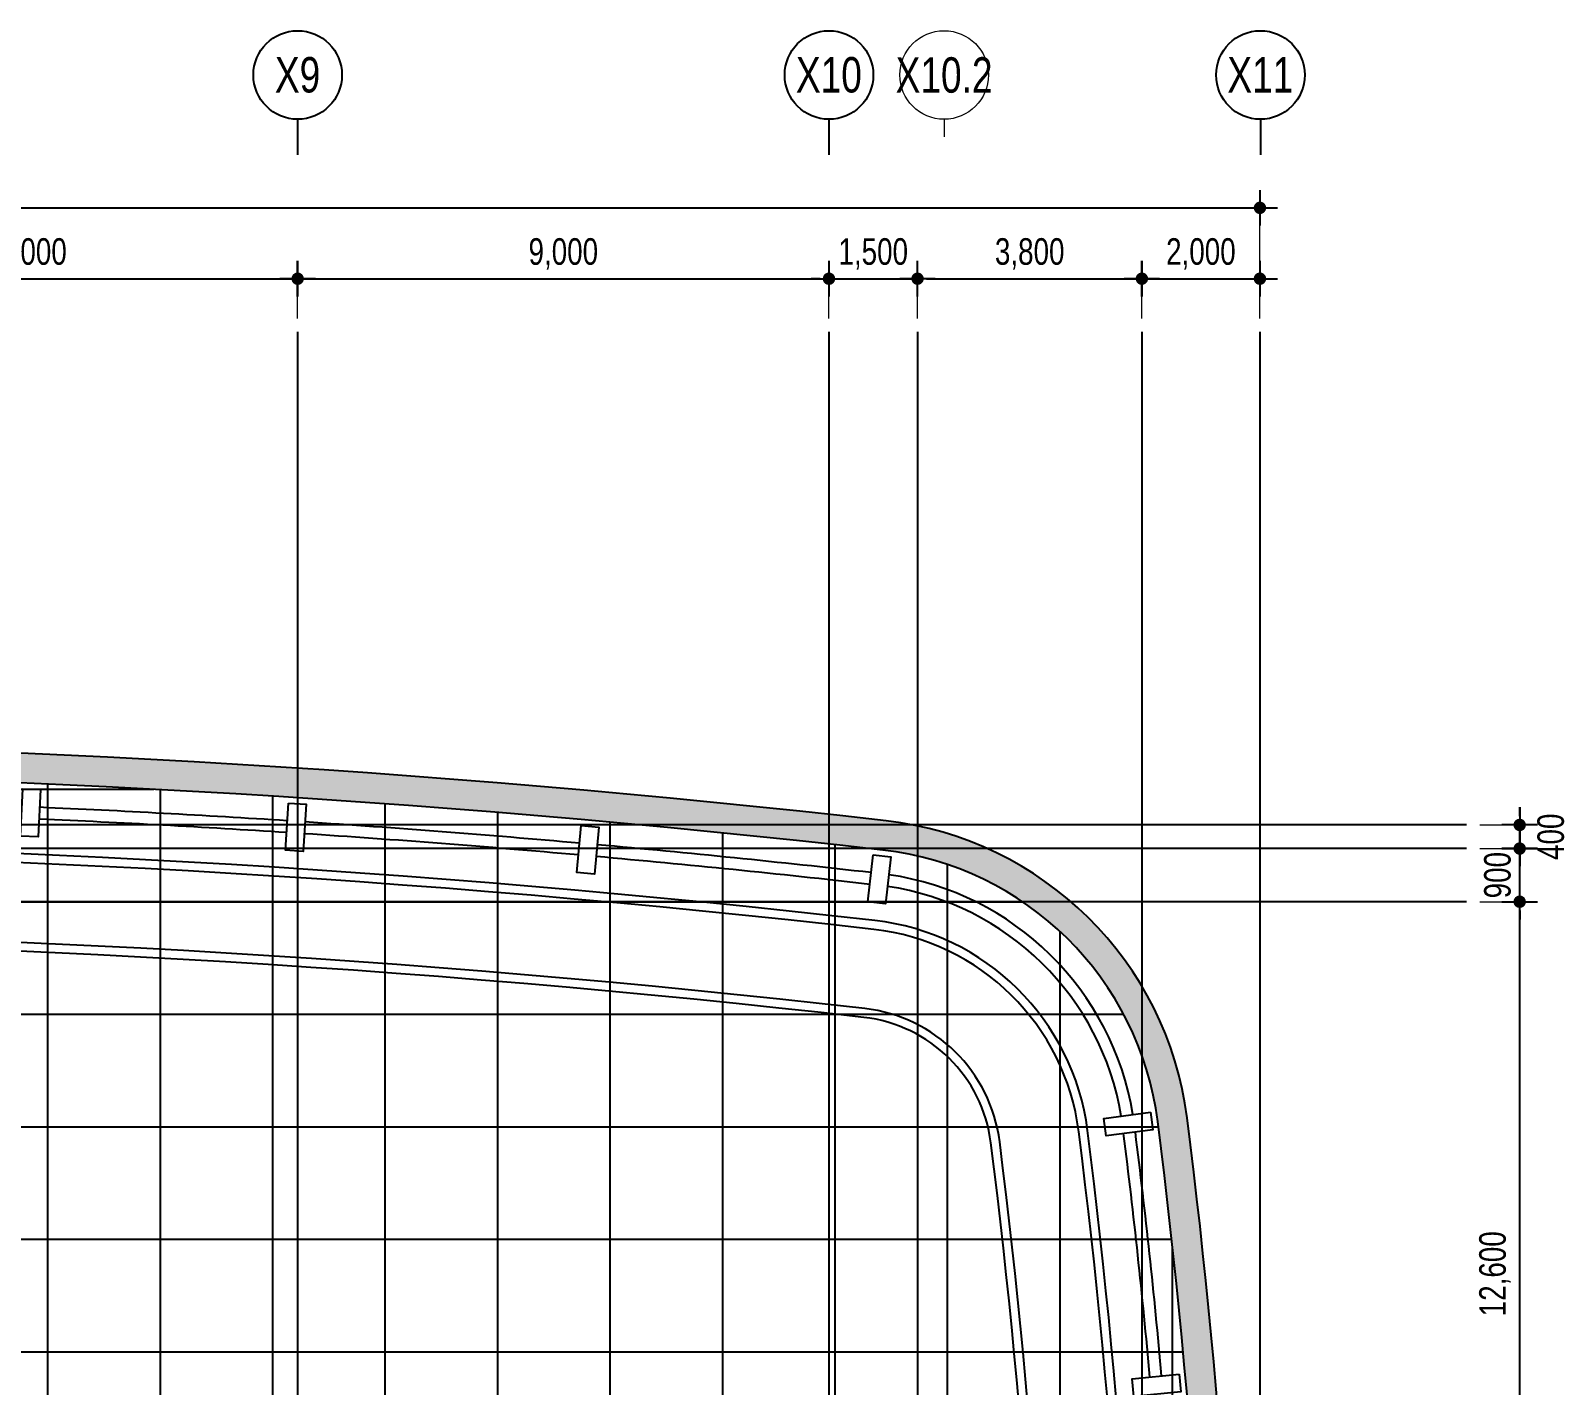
# Model space of a CAD drawing. Header units: millimetres. Extents: x -179076 to 119312, y -18667 to 180141.
# Drawn here: x -53836 to -27857, y 157202 to 180141 of the extents above; entities that cross this region are included whole.
import ezdxf
from ezdxf.enums import TextEntityAlignment as Align

# ---------------------------------------------------------------- set-up
doc = ezdxf.new("R2010")
doc.units = ezdxf.units.MM
doc.linetypes.add('X-GRID_5~ROOF$0$CENTER2', pattern=[1.125, 0.75, -0.125, 0.125, -0.125])
doc.layers.get('0').update_dxf_attribs({"lineweight": 20})
doc.layers.get('Defpoints').update_dxf_attribs({"color": 151, "lineweight": 9})
for name, color, linetype in [('A-DIM1', 7, 'Continuous'), ('A-SYM', 7, 'Continuous'), ('X-EXT_PH$0$A-254', 254, 'Continuous'), ('X-EXT_PH$0$A-ELE2', 3, 'Continuous'), ('X-EXT_PH$0$A-ELE3', 4, 'Continuous'), ('X-EXT_PH$0$A-ELE4', 8, 'Continuous'), ('X-EXT_PH$0$A-PAT', 251, 'Continuous'), ('X-EXT_PH$0$A-STL', 6, 'Continuous'), ('X-GRID_5~ROOF$0$A-CEN1', 1, 'X-GRID_5~ROOF$0$CENTER2')]:
    doc.layers.add(name, color=color, linetype=linetype)
doc.styles.add('Heerim', font='', dxfattribs={"width": 0.8})
doc.styles.add('Hrtext', font='', dxfattribs={"width": 0.8})
doc.styles.get('Heerim').set_extended_font_data('Dotum')
doc.styles.get('Hrtext').set_extended_font_data('Dotum')
doc.dimstyles.new('HEERIM(Ext)', dxfattribs={"dimtxt": 3, "dimasz": 1, "dimexe": 2, "dimexo": 1.5, "dimgap": 1, "dimtad": 1, "dimdec": 0, "dimzin": 0, "dimdsep": 46, "dimlunit": 6, "dimtxsty": 'Hrtext', "dimblk": 'dotdim1', "dimcen": 1, "dimdle": 2, "dimclrd": 256, "dimclre": 256, "dimclrt": 3, "dimadec": 0, "dimazin": 0, "dimtfac": 1, "dimtdec": 0, "dimtix": 1, "dimtmove": 2, "dimatfit": 3, "dimldrblk": 'dotdim1', "dimfxl": 2, "dimtolj": 1, "dimtzin": 0, "dimlwd": -1, "dimarcsym": 0})

# ---------------------------------------------------------------- blocks, each defined once
blk = doc.blocks.new('*U274')
for q in [(0, 0), (0, 2)]:
    blk.add_line((0, 4), q)
blk.add_circle((0, 9), 5)
at = {"style": 'Heerim', "width": 0.8}
blk.add_attdef('NO', text='', height=4, dxfattribs=at).set_placement((-0.01, 9.02), align=Align.MIDDLE_CENTER)
blk = doc.blocks.new('dotdim1')
at = {"layer": 'A-DIM1'}
for p, q in [((0, 2), (0, -2)), ((-2, 0), (2, 0))]:
    blk.add_line(p, q, dxfattribs=at)
at = {"layer": 'A-DIM1', "const_width": 0.7}
blk.add_lwpolyline([(0.35, 0, 1), (-0.35, 0, 1)], format="xyb", close=True, dxfattribs=at)
blk = doc.blocks.new('*D302')
at = {"layer": 'A-DIM1', "lineweight": -2, "transparency": 16777216}
for p, q in [((-9000, 8875), (-9000, 11050)), ((54000, 8875), (54000, 11050))]:
    blk.add_line(p, q, dxfattribs=at)
at = {"layer": 'A-DIM1', "transparency": 16777216}
blk.add_line((-8850, 10750), (53850, 10750), dxfattribs=at)
at = {"layer": 'Defpoints', "color": 0, "transparency": 16777216}
for p in [(54000, 10750), (-9000, 8650), (54000, 8650)]:
    blk.add_point(p, dxfattribs=at)
at = {"layer": 'A-DIM1', "transparency": 16777216, "xscale": 150, "yscale": 150, "zscale": 150, "rotation": 180}
blk.add_blockref('dotdim1', (-9000, 10750), dxfattribs=at)
at = {"layer": 'A-DIM1', "transparency": 16777216, "xscale": 150, "yscale": 150, "zscale": 150}
blk.add_blockref('dotdim1', (54000, 10750), dxfattribs=at)
at = {"layer": 'A-DIM1', "color": 3, "transparency": 16777216, "insert": (22500, 11169), "char_height": 450, "attachment_point": 5, "style": 'Hrtext'}
blk.add_mtext('\\A1;63,000', dxfattribs=at)
blk = doc.blocks.new('*D305')
at = {"layer": 'A-DIM1', "lineweight": -2, "transparency": 16777216}
for p, q in [((57725, -1000), (58700, -1000)), ((57725, -13600), (58700, -13600))]:
    blk.add_line(p, q, dxfattribs=at)
at = {"layer": 'A-DIM1', "transparency": 16777216}
blk.add_line((58400, -13450), (58400, -1150), dxfattribs=at)
at = {"layer": 'Defpoints', "color": 0, "transparency": 16777216}
for p in [(57500, -1000), (58400, -1000), (57500, -13600)]:
    blk.add_point(p, dxfattribs=at)
at = {"layer": 'A-DIM1', "transparency": 16777216, "xscale": 150, "yscale": 150, "zscale": 150}
for p, rotation in [((58400, -1000), 90), ((58400, -13600), 270)]:
    blk.add_blockref('dotdim1', p, dxfattribs=dict(at, rotation=rotation))
at = {"layer": 'A-DIM1', "color": 3, "transparency": 16777216, "insert": (57981, -7300), "char_height": 450, "attachment_point": 5, "rotation": 90, "style": 'Hrtext'}
blk.add_mtext('\\A1;12,600', dxfattribs=at)
blk = doc.blocks.new('*D278')
at = {"layer": 'A-DIM1', "lineweight": -2, "transparency": 16777216}
for p, q in [((28700, 8875), (28700, 9850)), ((37700, 8875), (37700, 9850))]:
    blk.add_line(p, q, dxfattribs=at)
at = {"layer": 'A-DIM1', "transparency": 16777216}
blk.add_line((28850, 9550), (37550, 9550), dxfattribs=at)
at = {"layer": 'Defpoints', "color": 0, "transparency": 16777216}
for p in [(37700, 9550), (28700, 8650), (37700, 8650)]:
    blk.add_point(p, dxfattribs=at)
at = {"layer": 'A-DIM1', "transparency": 16777216, "xscale": 150, "yscale": 150, "zscale": 150, "rotation": 180}
blk.add_blockref('dotdim1', (28700, 9550), dxfattribs=at)
at = {"layer": 'A-DIM1', "transparency": 16777216, "xscale": 150, "yscale": 150, "zscale": 150}
blk.add_blockref('dotdim1', (37700, 9550), dxfattribs=at)
at = {"layer": 'A-DIM1', "color": 3, "transparency": 16777216, "insert": (33200, 9969), "char_height": 450, "attachment_point": 5, "style": 'Hrtext'}
blk.add_mtext('\\A1;9,000', dxfattribs=at)
blk = doc.blocks.new('*D279')
at = {"layer": 'A-DIM1', "lineweight": -2, "transparency": 16777216}
for p, q in [((37700, 8875), (37700, 9850)), ((46700, 8875), (46700, 9850))]:
    blk.add_line(p, q, dxfattribs=at)
at = {"layer": 'A-DIM1', "transparency": 16777216}
blk.add_line((37850, 9550), (46550, 9550), dxfattribs=at)
at = {"layer": 'Defpoints', "color": 0, "transparency": 16777216}
for p in [(46700, 9550), (37700, 8650), (46700, 8650)]:
    blk.add_point(p, dxfattribs=at)
at = {"layer": 'A-DIM1', "transparency": 16777216, "xscale": 150, "yscale": 150, "zscale": 150, "rotation": 180}
blk.add_blockref('dotdim1', (37700, 9550), dxfattribs=at)
at = {"layer": 'A-DIM1', "transparency": 16777216, "xscale": 150, "yscale": 150, "zscale": 150}
blk.add_blockref('dotdim1', (46700, 9550), dxfattribs=at)
at = {"layer": 'A-DIM1', "color": 3, "transparency": 16777216, "insert": (42200, 9969), "char_height": 450, "attachment_point": 5, "style": 'Hrtext'}
blk.add_mtext('\\A1;9,000', dxfattribs=at)
blk = doc.blocks.new('*D280')
at = {"layer": 'A-DIM1', "lineweight": -2, "transparency": 16777216}
for p, q in [((46700, 8875), (46700, 9850)), ((48200, 8875), (48200, 9850))]:
    blk.add_line(p, q, dxfattribs=at)
at = {"layer": 'A-DIM1', "transparency": 16777216}
for p, q in [((46550, 9550), (46400, 9550)), ((46700, 9550), (48200, 9550)), ((48350, 9550), (48500, 9550))]:
    blk.add_line(p, q, dxfattribs=at)
at = {"layer": 'Defpoints', "color": 0, "transparency": 16777216}
for p in [(48200, 9550), (46700, 8650), (48200, 8650)]:
    blk.add_point(p, dxfattribs=at)
at = {"layer": 'A-DIM1', "transparency": 16777216, "xscale": 150, "yscale": 150, "zscale": 150}
blk.add_blockref('dotdim1', (46700, 9550), dxfattribs=at)
at = {"layer": 'A-DIM1', "transparency": 16777216, "xscale": 150, "yscale": 150, "zscale": 150, "rotation": 180}
blk.add_blockref('dotdim1', (48200, 9550), dxfattribs=at)
at = {"layer": 'A-DIM1', "color": 3, "transparency": 16777216, "insert": (47450, 9969), "char_height": 450, "attachment_point": 5, "style": 'Hrtext'}
blk.add_mtext('\\A1;1,500', dxfattribs=at)
blk = doc.blocks.new('*D281')
at = {"layer": 'A-DIM1', "lineweight": -2, "transparency": 16777216}
for p, q in [((48200, 8875), (48200, 9850)), ((52000, 8875), (52000, 9850))]:
    blk.add_line(p, q, dxfattribs=at)
at = {"layer": 'A-DIM1', "transparency": 16777216}
blk.add_line((48350, 9550), (51850, 9550), dxfattribs=at)
at = {"layer": 'Defpoints', "color": 0, "transparency": 16777216}
for p in [(52000, 9550), (48200, 8650), (52000, 8650)]:
    blk.add_point(p, dxfattribs=at)
at = {"layer": 'A-DIM1', "transparency": 16777216, "xscale": 150, "yscale": 150, "zscale": 150, "rotation": 180}
blk.add_blockref('dotdim1', (48200, 9550), dxfattribs=at)
at = {"layer": 'A-DIM1', "transparency": 16777216, "xscale": 150, "yscale": 150, "zscale": 150}
blk.add_blockref('dotdim1', (52000, 9550), dxfattribs=at)
at = {"layer": 'A-DIM1', "color": 3, "transparency": 16777216, "insert": (50100, 9969), "char_height": 450, "attachment_point": 5, "style": 'Hrtext'}
blk.add_mtext('\\A1;3,800', dxfattribs=at)
blk = doc.blocks.new('*D282')
at = {"layer": 'A-DIM1', "lineweight": -2, "transparency": 16777216}
for p, q in [((52000, 8875), (52000, 9850)), ((54000, 8875), (54000, 9850))]:
    blk.add_line(p, q, dxfattribs=at)
at = {"layer": 'A-DIM1', "transparency": 16777216}
blk.add_line((52150, 9550), (53850, 9550), dxfattribs=at)
at = {"layer": 'Defpoints', "color": 0, "transparency": 16777216}
for p in [(54000, 9550), (52000, 8650), (54000, 8650)]:
    blk.add_point(p, dxfattribs=at)
at = {"layer": 'A-DIM1', "transparency": 16777216, "xscale": 150, "yscale": 150, "zscale": 150, "rotation": 180}
blk.add_blockref('dotdim1', (52000, 9550), dxfattribs=at)
at = {"layer": 'A-DIM1', "transparency": 16777216, "xscale": 150, "yscale": 150, "zscale": 150}
blk.add_blockref('dotdim1', (54000, 9550), dxfattribs=at)
at = {"layer": 'A-DIM1', "color": 3, "transparency": 16777216, "insert": (53000, 9969), "char_height": 450, "attachment_point": 5, "style": 'Hrtext'}
blk.add_mtext('\\A1;2,000', dxfattribs=at)
blk = doc.blocks.new('*D298')
at = {"layer": 'A-DIM1', "transparency": 16777216}
for p, q in [((58400, 50), (58400, 200)), ((58400, -1000), (58400, -100)), ((58400, -1150), (58400, -1300))]:
    blk.add_line(p, q, dxfattribs=at)
at = {"layer": 'A-DIM1', "lineweight": -2, "transparency": 16777216}
for p, q in [((57725, -100), (58700, -100)), ((57725, -1000), (58700, -1000))]:
    blk.add_line(p, q, dxfattribs=at)
at = {"layer": 'Defpoints', "color": 0, "transparency": 16777216}
for p in [(57500, -100), (58400, -100), (57500, -1000)]:
    blk.add_point(p, dxfattribs=at)
at = {"layer": 'A-DIM1', "transparency": 16777216, "xscale": 150, "yscale": 150, "zscale": 150}
for p, rotation in [((58400, -100), 270), ((58400, -1000), 90)]:
    blk.add_blockref('dotdim1', p, dxfattribs=dict(at, rotation=rotation))
at = {"layer": 'A-DIM1', "color": 3, "transparency": 16777216, "insert": (58025, -550), "char_height": 450, "attachment_point": 5, "rotation": 90, "style": 'Hrtext'}
blk.add_mtext('\\A1;900', dxfattribs=at)
blk = doc.blocks.new('*D299')
at = {"layer": 'A-DIM1', "transparency": 16777216}
for p, q in [((58400, 450), (58400, 600)), ((58400, -100), (58400, 300)), ((58400, -250), (58400, -400))]:
    blk.add_line(p, q, dxfattribs=at)
at = {"layer": 'A-DIM1', "lineweight": -2, "transparency": 16777216}
for p, q in [((57725, 300), (58700, 300)), ((57725, -100), (58700, -100))]:
    blk.add_line(p, q, dxfattribs=at)
at = {"layer": 'Defpoints', "color": 0, "transparency": 16777216}
for p in [(57500, 300), (58400, 300), (57500, -100)]:
    blk.add_point(p, dxfattribs=at)
at = {"layer": 'A-DIM1', "transparency": 16777216, "xscale": 150, "yscale": 150, "zscale": 150}
for p, rotation in [((58400, 300), 270), ((58400, -100), 90)]:
    blk.add_blockref('dotdim1', p, dxfattribs=dict(at, rotation=rotation))
at = {"layer": 'A-DIM1', "color": 3, "transparency": 16777216, "insert": (58928, 100), "char_height": 450, "attachment_point": 5, "rotation": 90, "style": 'Hrtext'}
blk.add_mtext('\\A1;400', dxfattribs=at)
blk = doc.blocks.new('Grid_Office')
blk.add_line((48650, 12250), (48650, 11950))
blk.add_circle((48650, 13000), 750)
at = {"layer": 'A-SYM', "const_width": 0.263}
blk.add_lwpolyline([(48650, 11950), (48200, 11950), (48200, 11650)], dxfattribs=at)
at = {"layer": 'A-SYM', "xscale": 150, "yscale": 150, "zscale": 150}
for p, values in [((37700, 11650), {'NO': 'X9'}), ((46700, 11650), {'NO': 'X10'}), ((54008.2, 11650), {'NO': 'X11'})]:
    blk.add_blockref('*U274', p, dxfattribs=at).add_auto_attribs(values)
at = {"layer": 'A-SYM', "style": 'Hrtext', "width": 0.8}
blk.add_text('X10.2', height=600, dxfattribs=at).set_placement((48650, 13000), align=Align.MIDDLE_CENTER)
at = {"layer": 'A-DIM1'}
for base, p1, p2, picture, middle in [((54000, 10750), (-9000, 8650), (54000, 8650), '*D302', (22500, 11168.7)), ((37700, 9550), (28700, 8650), (37700, 8650), '*D278', (33200, 9968.7)), ((46700, 9550), (37700, 8650), (46700, 8650), '*D279', (42200, 9968.7)), ((48200, 9550), (46700, 8650), (48200, 8650), '*D280', (47450, 9968.7)), ((52000, 9550), (48200, 8650), (52000, 8650), '*D281', (50100, 9968.7)), ((54000, 9550), (52000, 8650), (54000, 8650), '*D282', (53000, 9968.7))]:
    dim = blk.add_linear_dim(base=base, p1=p1, p2=p2, dimstyle='HEERIM(Ext)', override={"dimscale": 150}, dxfattribs=at)
    dim.commit()
    dim.dimension.update_dxf_attribs({"geometry": picture, "text_midpoint": middle})
dim = blk.add_linear_dim(base=(58400, 300), p1=(57500, -100), p2=(57500, 300), angle=90, dimstyle='HEERIM(Ext)', override={"dimscale": 150}, dxfattribs=at)
dim.commit()
dim.dimension.update_dxf_attribs({"geometry": '*D299', "text_midpoint": (58928.1, 100), "dimtype": 128})
for base, p1, p2, picture, middle in [((58400, -100), (57500, -1000), (57500, -100), '*D298', (58024.7, -550)), ((58400, -1000), (57500, -13600), (57500, -1000), '*D305', (57981.3, -7300))]:
    dim = blk.add_linear_dim(base=base, p1=p1, p2=p2, angle=90, dimstyle='HEERIM(Ext)', override={"dimscale": 150}, dxfattribs=at)
    dim.commit()
    dim.dimension.update_dxf_attribs({"geometry": picture, "text_midpoint": middle})

msp = doc.modelspace()

# ---------------------------------------------------------------- hatches: boundary and pattern name
at = {"layer": 'X-EXT_PH$0$A-254'}
h = msp.add_hatch(color=256, dxfattribs=at)
h.dxf.hatch_style = 1
edge = h.paths.add_edge_path(flags=16)
edge.add_arc((-150113.3, 146990.8), 116300, 0, 7.249805)
edge.add_arc((-40000.7, 160998.5), 5300, 7.24981, 83.51554)
edge.add_arc((-62813.3, -39709.2), 207300, 83.515545, 96.484455)
edge.add_arc((-85625.9, 160998.5), 5300, 96.48446, 172.75019)
edge.add_arc((24486.7, 146990.8), 116300, 172.750195, 180)
edge.add_arc((24486.7, 146990.8), 116300, 180, 187.249805)
edge.add_arc((-85625.9, 132983.1), 5300, 187.24981, 263.51554)
edge.add_arc((-62813.3, 333690.8), 207300, 263.515545, 276.484455)
edge.add_arc((-40000.7, 132983.1), 5300, 276.48446, 352.75019)
edge.add_arc((-150113.3, 146990.8), 116300, 352.750195, 360)
edge = h.paths.add_edge_path()
edge.add_arc((-150113.3, 146990.8), 116800, 0, 7.249805)
edge.add_arc((-40000.7, 160998.5), 5800, 7.24981, 83.51554)
edge.add_arc((-62813.3, -39709.2), 207800, 83.515545, 96.484455)
edge.add_arc((-85625.9, 160998.5), 5800, 96.48446, 172.75019)
edge.add_arc((24486.7, 146990.8), 116800, 172.750195, 180)
edge.add_arc((24486.7, 146990.8), 116800, 180, 187.249805)
edge.add_arc((-85625.9, 132983.1), 5800, 187.24981, 263.51554)
edge.add_arc((-62813.3, 333690.8), 207800, 263.515545, 276.484455)
edge.add_arc((-40000.7, 132983.1), 5800, 276.48446, 352.75019)
edge.add_arc((-150113.3, 146990.8), 116800, 352.750195, 360)
at = {"layer": 'X-EXT_PH$0$A-PAT'}
h = msp.add_hatch(dxfattribs=at)
h.set_pattern_fill('NET', color=256, scale=600)
h.set_pattern_definition([(0, (-165939.6, 60614), (0, 1905), []), (90, (-165939.6, 60614), (-1905, 1e-13), [])])
h.paths.add_polyline_path([(-81613.3, 153190.8), (-42913.3, 153190.8), (-42913.3, 140790.8), (-81613.3, 140790.8)], flags=16)
h.paths.add_polyline_path([(-42863.3, 145590.8), (-42763.3, 140790.8), (-42713.3, 140790.8)], flags=16)
edge = h.paths.add_edge_path()
edge.add_arc((-40000.7, 160998.5), 5300, 7.24981, 83.51554)
edge.add_arc((-62813.3, -39709.2), 207300, 83.515545, 96.484455)
edge.add_arc((-85625.9, 160998.5), 5300, 96.48446, 172.75019)
edge.add_arc((24486.7, 146990.8), 116300, 172.750195, 187.249805)
edge.add_arc((-85625.9, 132983.1), 5300, 187.24981, 263.51554)
edge.add_arc((-62813.3, 333690.8), 207300, 263.515545, 276.484455)
edge.add_arc((-40000.7, 132983.1), 5300, 276.48446, 352.75019)
edge.add_arc((-150113.3, 146990.8), 116300, 352.750195, 367.249805)

# ---------------------------------------------------------------- linework, layer by layer
at = {"layer": 'X-EXT_PH$0$A-ELE2'}
msp.add_lwpolyline([(-33313.3, 146990.8, 0.0316438), (-34247.1, 161730.4, 0.3456251), (-39345.7, 166761.4, 0.056648), (-86281, 166761.4, 0.3456251), (-91379.6, 161730.4, 0.0316438), (-92313.3, 146990.8, 0.0316438), (-91379.6, 132251.1, 0.3456251), (-86281, 127220.2, 0.056648), (-39345.7, 127220.2, 0.3456251), (-34247.1, 132251.1, 0.0316438)], format="xyb", close=True, dxfattribs=at)
at = {"layer": 'X-EXT_PH$0$A-ELE3', "color": 11, "true_color": 0xf27172}
for points in [[(-35013.3, 146990.8, 0.0316438), (-35933.5, 161515.9, 0.3456251), (-39537.7, 165072.2, 0.056648), (-86089, 165072.2, 0.3456251), (-89693.2, 161515.9, 0.0316438), (-90613.3, 146990.8, 0.0316438), (-89693.2, 132465.7, 0.3456251), (-86089, 128909.3, 0.056648), (-39537.7, 128909.3, 0.3456251), (-35933.5, 132465.7, 0.0316438)], [(-35163.3, 146990.8, 0.0316438), (-36082.3, 161497, 0.3456251), (-39554.7, 164923.2, 0.056648), (-86072, 164923.2, 0.3456251), (-89544.4, 161497, 0.0316438), (-90463.3, 146990.8, 0.0316438), (-89544.4, 132484.6, 0.3456251), (-86072, 129058.3, 0.056648), (-39554.7, 129058.3, 0.3456251), (-36082.3, 132484.6, 0.0316438)], [(-36513.3, 146990.8, 0.0316438), (-37421.5, 161326.6, 0.3456251), (-39707.1, 163581.8, 0.056648), (-85919.6, 163581.8, 0.3456251), (-88205.2, 161326.6, 0.0316438), (-89113.3, 146990.8, 0.0316438), (-88205.2, 132654.9, 0.3456251), (-85919.6, 130399.7, 0.056648), (-39707.1, 130399.7, 0.3456251), (-37421.5, 132654.9, 0.0316438)], [(-36663.3, 146990.8, 0.0316438), (-37570.3, 161307.7, 0.3456251), (-39724.1, 163432.8, 0.056648), (-85902.6, 163432.8, 0.3456251), (-88056.4, 161307.7, 0.0316438), (-88963.3, 146990.8, 0.0316438), (-88056.4, 132673.9, 0.3456251), (-85902.6, 130548.7, 0.056648), (-39724.1, 130548.7, 0.3456251), (-37570.3, 132673.9, 0.0316438)]]:
    msp.add_lwpolyline(points, format="xyb", close=True, dxfattribs=at)
at = {"layer": 'X-EXT_PH$0$A-ELE4', "color": 5}
msp.add_lwpolyline([(-33813.3, 146990.8, 0.0316438), (-34743.1, 161667.3, 0.3456251), (-39402.2, 166264.6, 0.056648), (-86224.5, 166264.6, 0.3456251), (-90883.6, 161667.3, 0.0316438), (-91813.3, 146990.8, 0.0316438), (-90883.6, 132314.2, 0.3456251), (-86224.5, 127717, 0.056648), (-39402.2, 127717, 0.3456251), (-34743.1, 132314.2, 0.0316438)], format="xyb", close=True, dxfattribs=at)
at = {"layer": 'X-EXT_PH$0$A-STL', "color": 3}
for points in [[(-53971.1, 167302.1), (-53671.4, 167289), (-53706.1, 166489.8), (-54005.8, 166502.8)], [(-49469.5, 167060.7), (-49170.1, 167041.2), (-49222.1, 166242.9), (-49521.5, 166262.4)], [(-44510.8, 166681), (-44212, 166654.1), (-44283.9, 165857.3), (-44582.7, 165884.2)], [(-39562.5, 166182.2), (-39264.5, 166148.3), (-39354.8, 165353.4), (-39652.9, 165387.3)], [(-34864.8, 161826.1), (-34825.7, 161528.6), (-35618.9, 161424.5), (-35658, 161721.9)], [(-34380.1, 157388.4), (-34352.2, 157089.7), (-35148.7, 157015.3), (-35176.6, 157314)]]:
    msp.add_lwpolyline(points, close=True, dxfattribs=at)
at = {"layer": 'X-EXT_PH$0$A-STL', "color": 5}
for points in [[(-49502, 166561.7, 0.0050767), (-53693.1, 166789.5, 0.0050767)], [(-49489, 166761.3, 0.005077), (-53684.4, 166989.3, 0.005077)], [(-44555.7, 166182.9, 0.0056373), (-49202.6, 166542.2, 0.0056373)], [(-44537.8, 166382, 0.0056379), (-49189.6, 166741.7, 0.0056379)], [(-39596.4, 165884, 0.0056387), (-44239, 166355.3, 0.0056387)], [(-39619, 165685.3, 0.0056385), (-44256.9, 166156.1, 0.0056385)], [(-35164.6, 161786.7, 0.3273534), (-39298.6, 165847.9)], [(-35363, 161760.7, 0.3266274), (-39321.2, 165649.1)], [(-34877.3, 157342, 0.008958), (-35322.1, 161463.5, 0.008958)], [(-34678.2, 157360.6, 0.0089586), (-35123.8, 161489.5, 0.0089586)]]:
    msp.add_lwpolyline(points, format="xyb", dxfattribs=at)
at = {"layer": 'X-GRID_5~ROOF$0$A-CEN1', "ltscale": 10}
for p, q in [((-49313.3, 175040.8), (-49313.3, 119040.8)), ((-40313.3, 175040.8), (-40313.3, 119040.8)), ((-38813.3, 175040.8), (-38813.3, 119040.8)), ((-35013.3, 175040.8), (-35013.3, 119040.8)), ((-33013.3, 175040.8), (-33013.3, 119040.8))]:
    msp.add_line(p, q, dxfattribs=at)
for points in [[(-29513.3, 166690.8), (-99513.3, 166690.8)], [(-29513.3, 166290.8), (-99513.3, 166290.8)], [(-29513.3, 165390.8), (-99513.3, 165390.8)]]:
    msp.add_lwpolyline(points, dxfattribs=at)

# ---------------------------------------------------------------- block references
msp.add_blockref('Grid_Office', (-87013.3, 166390.8))

doc.saveas('drawing.dxf')
